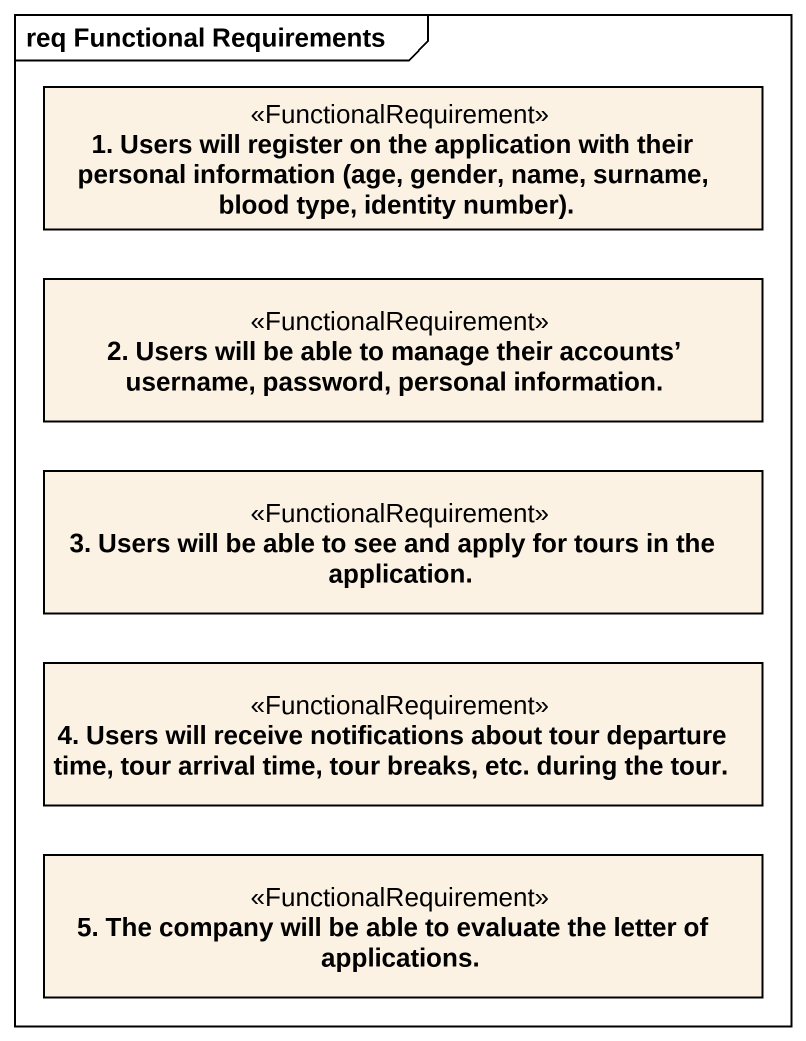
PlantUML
@startuml
mainframe req Functional Requirements
hide circle
hide empty members
class "1. Users will register on the application with their personal information (age, gender, name, surname, blood type, identity number)." as r1_Users_will_register_on <<FunctionalRequirement>>
class "2. Users will be able to manage their accounts’ username, password, personal information." as r2_Users_will_be_able_to <<FunctionalRequirement>>
class "3. Users will be able to see and apply for tours in the application." as r3_Users_will_be_able_to_see <<FunctionalRequirement>>
class "4. Users will receive notifications about tour departure time, tour arrival time, tour breaks, etc. during the tour." as r4_Users_will_receive <<FunctionalRequirement>>
class "5. The company will be able to evaluate the letter of applications." as r5_The_company_will_be_able <<FunctionalRequirement>>
@enduml
